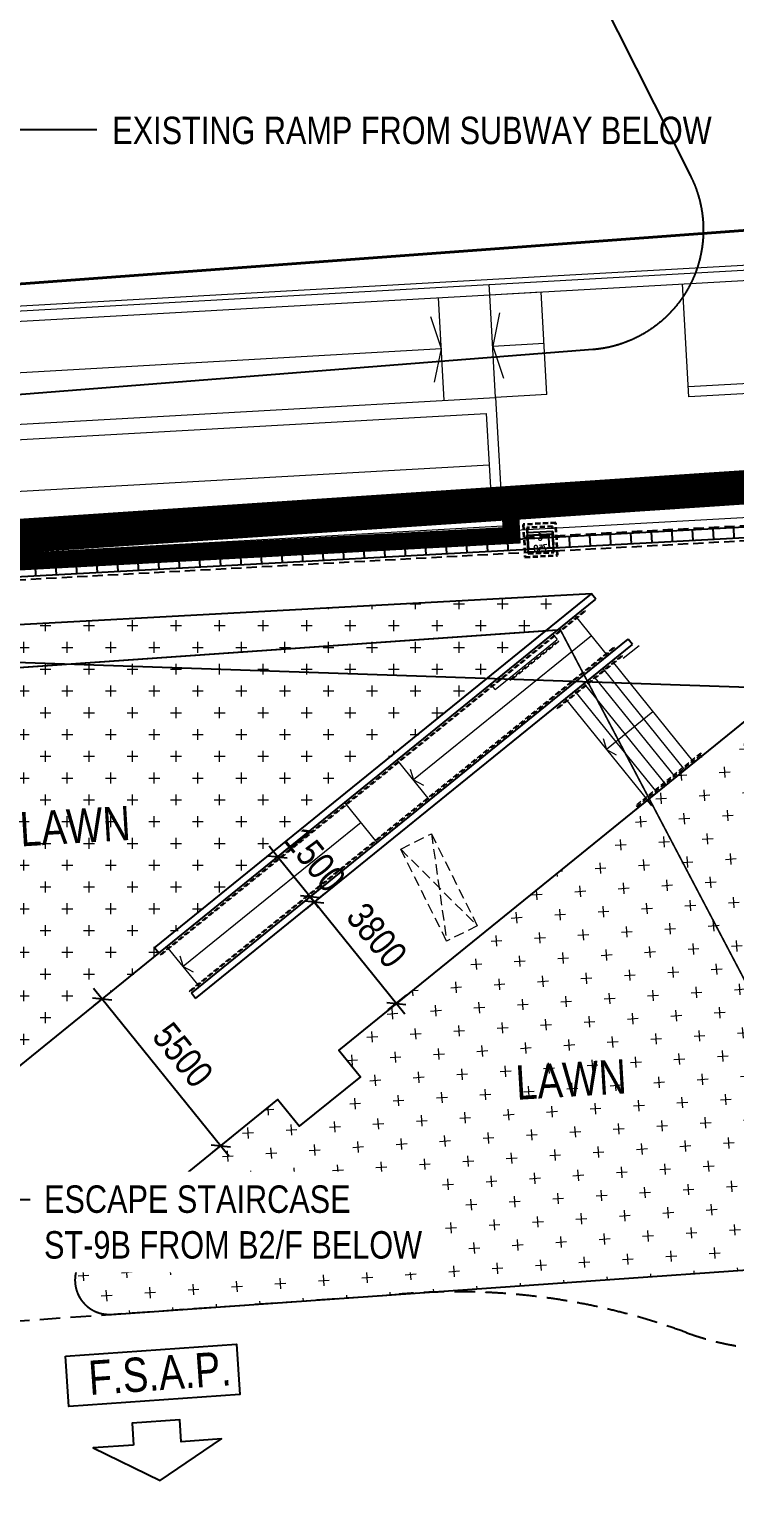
# Model space of a CAD drawing. Header units: millimetres. Extents: x 834681283 to 835686922, y 817551134 to 819407044.
# Drawn here: x 835295196 to 835315776, y 818174784 to 818217429 of the extents above; entities that cross this region are included whole.
import ezdxf
from ezdxf.enums import TextEntityAlignment as Align
from ezdxf.xclip import XClip

# ---------------------------------------------------------------- set-up
doc = ezdxf.new("R2010")
doc.units = ezdxf.units.MM
doc.header["$LTSCALE"] = 1200
doc.header["$MEASUREMENT"] = 0
doc.header["$XCLIPFRAME"] = 0
for name, pattern in [('12027_SITE$0$DASHED', [0.75, 0.5, -0.25]), ('12027_SITE$0$DGN Style 4', [76.56341402296752, 38.25779588905311, -19.12889794452655, 0.04782224486131638, -19.12889794452655]), ('12027_SITE$0$HIDDEN', [0.375, 0.25, -0.125]), ('P01-MAGP-EVA-GREENERY$0$HIDDEN', [0.375, 0.25, -0.125]), ('P01-MAGP-EVA-GREENERY$0$HIDDEN2', [0.1875, 0.125, -0.0625]), ('P01-MAGP-EVA-GREENERY$0$HIDDENX2', [0.75, 0.5, -0.25]), ('SITE BOUNDARY$0$CENTER', [2, 1.25, -0.25, 0.25, -0.25]), ('SITE BOUNDARY$0$DASHDOT', [1, 0.5, -0.25, 0, -0.25]), ('SITE BOUNDARY$0$PHANTOM', [2.5, 1.25, -0.25, 0.25, -0.25, 0.25, -0.25])]:
    doc.linetypes.add(name, pattern=pattern)
doc.layers.get('Defpoints').update_dxf_attribs({"color": 15})
for name, color, linetype, lineweight in [('12027_SITE$0$08_XRL_Lands_Deck', 7, 'Continuous', 25), ('12027_SITE$0$AR-PLANT_AR_BS_MI_', 9, 'Continuous', 25), ('12027_SITE$0$AR-SIMS_BL_', 1, '12027_SITE$0$DGN Style 4', 140), ('12027_SITE$0$AR-ST_AR_BS_MI_', 8, '12027_SITE$0$DASHED', 18), ('12027_SITE$0$AR-STAIR_AR_BS_MI_', 2, 'Continuous', 18), ('12027_SITE$0$MCA813__', 7, 'Continuous', 0), ('P01-MAAN-P-EVA$0$AR-DIM_AR_', 4, 'Continuous', 25), ('P01-MAAN-P-EVA$0$DW-TXT', 7, 'Continuous', 13), ('P01-MAGP-EVA-GREENERY$0$A-WALL', 7, 'Continuous', 5), ('P01-MAGP-EVA-GREENERY$0$AC-DUCT', 8, 'P01-MAGP-EVA-GREENERY$0$HIDDEN2', 13), ('P01-MAGP-EVA-GREENERY$0$AR-HATCH_AR_', 8, 'Continuous', 13), ('P01-MAGP-EVA-GREENERY$0$AR-PLANT_AR_BS_MI_', 7, 'Continuous', 25), ('P01-MAGP-EVA-GREENERY$0$AR-STAIR_AR_BS_MI_', 7, 'Continuous', 18), ('P01-MAGP-EVA-GREENERY$0$DR-FLD', 8, 'Continuous', 25), ('P01-MAGP-EVA-GREENERY$0$DR-PIT', 8, 'P01-MAGP-EVA-GREENERY$0$HIDDEN2', 35), ('P01-MAGP-EVA-GREENERY$0$RLP340', 8, 'P01-MAGP-EVA-GREENERY$0$HIDDEN2', 5), ('SITE BOUNDARY$0$AR-SIMS_BL_400', 1, 'SITE BOUNDARY$0$PHANTOM', 140)]:
    doc.layers.add(name, color=color, linetype=linetype, lineweight=lineweight)
for name, color, linetype in [('P01-MAAN-P-EVA$0$AW-TXT-FS', 4, 'Continuous'), ('P01-MAAN-P-EVA$0$RLP043_T50', 6, 'Continuous'), ('P01-MAGP-EVA-GREENERY$0$0L_WALL', 3, 'Continuous'), ('P01-MAGP-EVA-GREENERY$0$AR-FS-AR-EVA', 8, 'Continuous'), ('P01-MAGP-EVA-GREENERY$0$AR-LANDS_AR_MI_', 9, 'Continuous'), ('P01-MAGP-EVA-GREENERY$0$SURFACE CHANNEL', 8, 'Continuous'), ('SITE BOUNDARY$0$AR-SIMS_BL_SB_400', 4, 'SITE BOUNDARY$0$PHANTOM'), ('SITE BOUNDARY$0$XIQU-RLP0830A', 6, 'Continuous')]:
    doc.layers.add(name, color=color, linetype=linetype)
doc.layers.add('P01-MAGP-EVA-GREENERY$0$0L_UTIL_MANHOLE LID SIZE', color=8, linetype='Continuous', plot=False)
doc.styles.add('P01-MAAN-P-EVA$0$ARIAL', font='arial.ttf', dxfattribs={"width": 0.8})
doc.styles.add('P01-MAAN-P-EVA$0$STANDARD', font='arial.ttf', dxfattribs={"width": 0.8})
doc.styles.add('P01-MAGP-EVA-GREENERY$0$simplex', font='SIMPLEX.shx', dxfattribs={"width": 0.8})
doc.dimstyles.new('P01-MAAN-P-EVA$0$DIM-500', dxfattribs={"dimscale": 400, "dimtxt": 2, "dimasz": 1, "dimexe": 1, "dimexo": 1, "dimgap": 1, "dimtad": 1, "dimdec": 0, "dimrnd": 0.1, "dimdsep": 46, "dimtxsty": 'P01-MAAN-P-EVA$0$ARIAL', "dimblk1": 'P01-MAAN-P-EVA$0$_OBLIQUE', "dimblk2": 'P01-MAAN-P-EVA$0$_OBLIQUE', "dimsah": 1, "dimcen": 5, "dimdle": 1, "dimclrd": 8, "dimclre": 8, "dimclrt": 4, "dimadec": 3, "dimazin": 2, "dimtfac": 1, "dimtdec": 0, "dimtix": 1, "dimtmove": 2, "dimatfit": 0, "dimldrblk": 'P01-MAAN-P-EVA$0$_OBLIQUE', "dimfxl": 1, "dimtolj": 1, "dimarcsym": 0})

# ---------------------------------------------------------------- blocks, each defined once
blk = doc.blocks.new('SITE BOUNDARY$0$x-boundary')
at = {"layer": 'Defpoints', "color": 30, "linetype": 'SITE BOUNDARY$0$DASHDOT', "const_width": 1, "flags": 128}
blk.add_lwpolyline([(834949.3954564634, 818181.6126474156), (834966.1220000002, 818181.875), (835118.343, 818191.353), (835121.7105681469, 818191.5577918736, 0.3472249984914402), (835144.525800356, 818179.0100601336), (835205.8388638046, 818189.2638885644), (835226.760311512, 818192.7627352992, 0.04236734534605296), (835251.3438937684, 818199.0501133072), (835253.4962581748, 818199.8746463032), (835336.548, 818205.447), (835336.791, 818204.998), (835338.0059999999, 818193.445), (835338.387, 818177.043), (835337.676, 818162.317), (835336.3740000001, 818150.707), (835335.943, 818146.535), (835335.078, 818138.01), (835334.561, 818125.55), (835334.745, 818110.3709999999), (835335.806, 818094.515), (835339.776, 818071.453), (835344.225, 818019.2459999999), (835265.0079999999, 818008.1570059188), (835250.1450000006, 818006.082), (835219.5149999999, 818003.188), (835170.7829999999, 817998.958), (834937.715, 817969.156), (834936.337, 817964.5340000001), (834919.733, 817960.869036), (834910.448, 817961.875), (834892.2609999999, 817958.575), (834867.11, 817956.1579999999), (834854.7629999999, 817954.218), (834831.796, 817952.938), (834809.122, 817948.913), (834805.332, 817949.701), (834786.498, 817945.16), (834739.363, 817940.207), (834722.401, 817937.921), (834717.8940000001, 817936.6490000001), (834708.2590399999, 817935.0490000001), (834694.5809999999, 817933.5090000001), (834687.683, 817936.854), (834552.2509999999, 817919.4890000001), (834427.4809999999, 817871.8559976991), (834422.426, 817865.90602), (834398.36, 817846.373992), (834371.127, 817819.016), (834357.334, 817802.65), (834345.460018, 817778.03), (834335.418, 817757.9190000001, -0.3055422434766821), (834321.1309999999, 817746.233), (834302.565, 817746.0080385001), (834292.36, 817748.208), (834267.6009999999, 817746.622), (834095.099, 817746.458), (834084.478, 817748.7490000001), (834079.554, 817752.5240000001), (834078.066, 817752.6199630001), (834069.088, 817746.181), (834066.2109999999, 817746.056), (834061.445, 817746.7729999999), (834056.724, 817746.618), (834047.613, 817747.372), (834032.030983, 817756.594), (834014.286, 817769.672), (833995.2170000001, 817786.385), (833980.295, 817801.7629999999), (833962.533, 817823.975), (833953.531, 817838.011), (833947.358, 817854.992), (833946.924, 818070.715, -0.2154508515418256), (834003.5669999999, 818209.6619804449), (834003.5129999999, 818271.667), (834240.0059999999, 818271.9090000001), (834328.819, 818399.5030062578), (834368.25, 818372.187), (834334.0040000001, 818320.998), (834339.8389999826, 818317.115000011, -0.4149358039952789), (834340.6700001019, 818312.9480001539), (834325.1040000004, 818289.698, -0.3405885872195328), (834311.2229998113, 818285.0279999999, 0.3847237820261966), (834290.2579999996, 818276.0959999999, -0.0458058889657817), (834261.1319999867, 818214.4920000001), (834162.9800000002, 818056.875, 0.2356932062222075), (834159.885, 818024.2), (834158.3459999999, 818022.4049999999, 0.2102691850557803), (834181.316, 818000.738), (834182.8130000001, 818002.485, 0.2311735244485605), (834214.984000002, 818007.15), (834353.4700000021, 818101.5090000001, 0.02563671911603136), (834365.515999998, 818111.3049999982), (834369.3020000014, 818114.837), (834377.863, 818123.104, -0.4178936957615127), (834382.132, 818123.056), (834386.2199999987, 818118.822, 0.4262022271463924), (834389.1280000036, 818118.6900000033), (834428.7900000004, 818156.9890000001, -0.5375997577145221), (834433.6760000006, 818155.9040000001), (834433.728, 818152.4870000001), (834438.2799999999, 818169.875), (834460.8249999995, 818185.6390000001, -0.3901729404018224), (834489.6799999999, 818188.941), (834492.8119999999, 818186.375), (834497.7500000019, 818181.8120000004, 0.1251081027996165), (834546.3119999999, 818161.687), (834570.5620000005, 818158.5), (834615.0619999996, 818157.312), (834652.5619999999, 818159.937), (834669.6814234746, 818161.9059850451), (834700.2167568029, 818162.108325962), (834709.8281342128, 818162.6720262696), (834837.9847178684, 818163.5212497002, 0.02644429543037592), (834854.445244273, 818164.501851758, 0.001856966815730646), (834855.5961878177, 818164.6360715672, 0.05525627884412565), (834860.3160539342, 818165.7422156282, 0.2310861750518882), (834874.0166033007, 818180.130981288), (834880.6890000012, 818180.535), (834904.7433445249, 818180.9122877186, 0.07731153682373477), (834909.1861099771, 818172.2806775658, 0.2675364860743751), (834920.0296747052, 818167.4602500092, 0.03637713302788992), (834937.2444777816, 818170.5438335758, 0.2494171956158532)], format="xyb", close=True, dxfattribs=at)
blk = doc.blocks.new('SITE BOUNDARY')
at = {"layer": 'SITE BOUNDARY$0$AR-SIMS_BL_400', "ltscale": 3, "const_width": 0.2}
blk.add_lwpolyline([(835205.967713655, 818187.3215969054), (835227.4017731363, 818191.1423574201, 0.04919379695137301), (835256.6874020555, 818199.3961517689), (835258.8234410972, 818200.232073454), (835285.938085068, 818202.0513295376), (835285.9727178891, 818201.4156632093), (835309.2716431464, 818202.6718212748), (835309.2208451042, 818203.6140114499), (835336.548215934, 818205.4478256224), (835336.7910000669, 818204.998000004), (835338.0060000003, 818193.445), (835338.3870000002, 818177.043), (835337.6760000006, 818162.317), (835336.3740000002, 818150.7069999996), (835335.9430000004, 818146.5350000003), (835335.0780000007, 818138.0100000005), (835334.5610000003, 818125.5499999999), (835334.7450000006, 818110.3709999997), (835335.6156377018, 818097.3093875501), (835212.7614046936, 818088.7203368283)], format="xyb", close=True, dxfattribs=at)
at = {"layer": 'SITE BOUNDARY$0$AR-SIMS_BL_SB_400', "ltscale": 5, "const_width": 0.5}
blk.add_lwpolyline([(835057.2545908584, 818187.552443173), (835118.3382164289, 818191.3527021519), (835119.7278151001, 818191.4372147409, 0.3759908120747065), (835144.6618437314, 818176.3934268437), (835227.4017731363, 818191.1423574201, 0.0491937969499723), (835256.6874020555, 818199.3961517689), (835258.8234410972, 818200.232073454), (835285.938085068, 818202.0513295376), (835285.9727178891, 818201.4156632093), (835309.2716431464, 818202.6718212748), (835309.2208451042, 818203.6140114499), (835336.548215934, 818205.4478256224), (835336.7910000669, 818204.998000004), (835338.0060000003, 818193.445), (835338.3870000002, 818177.043), (835337.6760000006, 818162.317), (835336.3740000002, 818150.7069999996), (835335.9430000004, 818146.5350000003), (835335.0780000007, 818138.0100000005), (835334.5610000003, 818125.5499999999), (835334.7450000006, 818110.3709999997), (835335.6156373599, 818097.309387531), (835335.806, 818094.515), (835339.776, 818071.453)], format="xyb", dxfattribs=at)
at = {"layer": 'SITE BOUNDARY$0$XIQU-RLP0830A', "color": 212, "linetype": 'SITE BOUNDARY$0$CENTER', "ltscale": 0.8, "true_color": 0xb300b3, "const_width": 0.2}
blk.add_lwpolyline([(835330.4255170673, 818151.4921325732, 0.06463781945915717), (835330.9138293717, 818205.0722543845), (835330.9138114426, 818205.0724030975), (835330.9140182555, 818205.0706876367), (835309.220507328, 818203.6202764428), (835309.2716431464, 818202.6718212748), (835285.9727178891, 818201.4156632093), (835285.9374162963, 818202.063604473), (835270.8364901636, 818201.0541520767), (835270.8374544507, 818201.037197533), (835258.8234951803, 818200.2311213583), (835256.6874561786, 818199.3951996891, -0.005306911687325899), (835253.6109736832, 818198.228742364, -0.04387543080736521), (835227.4018272824, 818191.1414053492), (835224.898092029, 818190.6950982555), (835205.82206376, 818183.7430895267), (835192.7539657669, 818181.4129546364), (835202.7385886739, 818150.9399030487)], format="xyb", dxfattribs=at)
at = {"layer": 'Defpoints'}
blk.add_blockref('SITE BOUNDARY$0$x-boundary', (-7.830330895686188e-06, 7.990685761072314e-06), dxfattribs=at)
blk = doc.blocks.new('P01-MAAN-P-EVA$0$_OBLIQUE')
at = {"color": 0, "linetype": 'ByBlock'}
blk.add_line((-0.5, -0.5), (0.5, 0.5), dxfattribs=at)
blk = doc.blocks.new('*D1557')
at = {"layer": 'Defpoints', "color": 0, "transparency": 16777216}
for p in [(835303512.0438485, 818191974.1040989), (835302968.0226735, 818191533.6031421), (835305359.3138282, 818188580.3466346)]:
    blk.add_point(p, dxfattribs=at)
at = {"layer": 'P01-MAAN-P-EVA$0$AR-DIM_AR_', "color": 8, "lineweight": -2, "transparency": 16777216}
for p, q in [((835306155.0490174, 818188709.9777552), (835303260.32905, 818192284.9733)), ((835303278.8918746, 818191785.3179407), (835303822.9130496, 818192225.8188976)), ((835305670.1830294, 818188832.0614333), (835306214.2034199, 818189272.561755))]:
    blk.add_line(p, q, dxfattribs=at)
at = {"layer": 'P01-MAAN-P-EVA$0$AR-DIM_AR_', "color": 8, "lineweight": -2, "transparency": 16777216, "xscale": 400, "yscale": 400, "zscale": 400}
for p, rotation in [((835303512.0438485, 818191974.1040989), 128.9975379995282), ((835305903.3342187, 818189020.8469563), 308.9975379995283)]:
    blk.add_blockref('P01-MAAN-P-EVA$0$_OBLIQUE', p, dxfattribs=dict(at, rotation=rotation))
at = {"layer": 'P01-MAAN-P-EVA$0$AR-DIM_AR_', "color": 4, "transparency": 16777216, "insert": (835305336.2131208, 818191006.3995817), "char_height": 800, "attachment_point": 5, "rotation": 308.9975379995282, "style": 'P01-MAAN-P-EVA$0$ARIAL'}
blk.add_mtext('\\A1;3800', dxfattribs=at)
blk = doc.blocks.new('P01-MAAN-P-EVA$0$F.S.A.P.')
at = {"layer": 'P01-MAAN-P-EVA$0$AW-TXT-FS'}
blk.add_lwpolyline([(2499.971830129623, 69.3488069149314), (-2499.971855282784, 69.34883314097556), (-2499.971842885017, 1536.04409795726), (2499.971842885017, 1536.044071850425)], close=True, dxfattribs=at)
at = {"layer": 'P01-MAAN-P-EVA$0$RLP043_T50', "color": 4}
blk.add_lwpolyline([(698.1274396181107, 2792.854539036751), (1875.00001168251, 2792.854537606239), (1.263618469238281e-05, 3875.38629257679), (-1874.999988794327, 2792.854537367821), (-698.1274164915085, 2792.854538083076), (-698.1274168491364, 2149.125524282455), (698.1274393796921, 2149.125524044037), (698.1274396181107, 2792.854539036751)], dxfattribs=at)
at = {"layer": 'P01-MAAN-P-EVA$0$AW-TXT-FS', "style": 'P01-MAAN-P-EVA$0$STANDARD', "width": 0.8}
blk.add_text('F.S.A.P.', height=1000, rotation=180, dxfattribs=at).set_placement((-210.7384986877442, 751.3484378429712), align=Align.MIDDLE)
blk = doc.blocks.new('*D1580')
at = {"layer": 'Defpoints', "color": 0, "transparency": 16777216}
for p in [(835302442.2549669, 818193295.2974087), (835301898.2342665, 818192854.7968363), (835302842.164854, 818191689.0378509)]:
    blk.add_point(p, dxfattribs=at)
at = {"layer": 'P01-MAAN-P-EVA$0$AR-DIM_AR_', "color": 8, "lineweight": -2, "transparency": 16777216}
for p, q in [((835302442.2549669, 818193295.2974087), (835302190.5401683, 818193606.1666098)), ((835302209.1034676, 818193106.5116348), (835302753.1241679, 818193547.0122073)), ((835303386.1852447, 818192129.5381726), (835302442.2549669, 818193295.2974087)), ((835303153.0340551, 818191940.7526494), (835303697.0544457, 818192381.2529712)), ((835303386.1852447, 818192129.5381726), (835303637.9000432, 818191818.6689715))]:
    blk.add_line(p, q, dxfattribs=at)
at = {"layer": 'P01-MAAN-P-EVA$0$AR-DIM_AR_', "color": 8, "lineweight": -2, "transparency": 16777216, "xscale": 400, "yscale": 400, "zscale": 400}
for p, rotation in [((835302442.2549669, 818193295.2974087), 308.9975379995222), ((835303386.1852447, 818192129.5381726), 128.9975379995222)]:
    blk.add_blockref('P01-MAAN-P-EVA$0$_OBLIQUE', p, dxfattribs=dict(at, rotation=rotation))
at = {"layer": 'P01-MAAN-P-EVA$0$AR-DIM_AR_', "color": 4, "transparency": 16777216, "insert": (835303542.5321404, 818193221.170143), "char_height": 800, "attachment_point": 5, "rotation": 308.9975379995222, "style": 'P01-MAAN-P-EVA$0$ARIAL'}
blk.add_mtext('\\A1;1500', dxfattribs=at)
blk = doc.blocks.new('*D1581')
at = {"layer": 'Defpoints', "color": 0, "transparency": 16777216}
for p in [(835297319.4481767, 818189147.2920337), (835296775.4267657, 818188706.7908857), (835300236.506382, 818184432.3402901)]:
    blk.add_point(p, dxfattribs=at)
at = {"layer": 'P01-MAAN-P-EVA$0$AR-DIM_AR_', "color": 8, "lineweight": -2, "transparency": 16777216}
for p, q in [((835301032.2414564, 818184561.9713178), (835297067.7333782, 818189458.1612347)), ((835297086.2959666, 818188958.5056843), (835297630.3173778, 818189399.0068322)), ((835300547.3755829, 818184684.0550888), (835301091.3958588, 818185124.5553174))]:
    blk.add_line(p, q, dxfattribs=at)
at = {"layer": 'P01-MAAN-P-EVA$0$AR-DIM_AR_', "color": 8, "lineweight": -2, "transparency": 16777216, "xscale": 400, "yscale": 400, "zscale": 400}
for p, rotation in [((835297319.4481767, 818189147.2920337), 128.9975379995222), ((835300780.5266578, 818184872.8405187), 308.9975379995222)]:
    blk.add_blockref('P01-MAAN-P-EVA$0$_OBLIQUE', p, dxfattribs=dict(at, rotation=rotation))
at = {"layer": 'P01-MAAN-P-EVA$0$AR-DIM_AR_', "color": 4, "transparency": 16777216, "insert": (835299678.2994517, 818187518.8186284), "char_height": 800, "attachment_point": 5, "rotation": 308.9975379995222, "style": 'P01-MAAN-P-EVA$0$ARIAL'}
blk.add_mtext('\\A1;5500', dxfattribs=at)
blk = doc.blocks.new('P01-MAGP-EVA-GREENERY$0$ST-ARR')
at = {"color": 4}
blk.add_lwpolyline([(-305.5555555554456, -124.9999999999854), (5.820766091346741e-11, 1.455191522836685e-11), (305.5555555556202, -124.9999999999854)], dxfattribs=at)
blk = doc.blocks.new('P01-MAGP-EVA-GREENERY$0$CATCHPIT COVER')
at = {"layer": 'Defpoints', "ltscale": 25.4}
for points in [[(-0.5826596021652222, 1.311302185058594e-06), (749.4173398017883, 9.5367431640625e-07), (749.417339682579, -74.99999916553497), (-0.5826596021652222, -74.99999916553497)], [(-0.5826598405838013, -74.99999976158142), (749.4173398017883, -74.99999940395355), (749.4173395633698, -474.9999996423721), (-0.5826600790023804, -474.9999997615814)], [(7.417340040206909, -82.99999976158142), (741.4173400402069, -82.99999940395355), (741.4173398017883, -466.9999997615814), (7.41733980178833, -466.9999998807907)], [(-0.5826601982116699, -475.0000001192093), (749.417339682579, -475.0000002384186), (749.4173398017883, -550.0000002384186), (-0.5826601982116699, -550.0000004768372)]]:
    blk.add_lwpolyline(points, close=True, dxfattribs=at)
for points in [[(599.4173409938812, -75.00000071525574), (674.4173412322998, -75.00000071525574)], [(599.4173407554626, -475.0000003576279), (674.4173412322998, -475.0000001192093)]]:
    blk.add_lwpolyline(points, dxfattribs=at)
at = {"layer": 'P01-MAGP-EVA-GREENERY$0$0L_UTIL_MANHOLE LID SIZE', "ltscale": 25.4}
for points in [[(149.4173415899277, -75), (74.4173412322998, -75.00000071525574)], [(149.4173413515091, -475.0000005960464), (74.4173413515091, -475.0000002384186)]]:
    blk.add_lwpolyline(points, dxfattribs=at)
at = {"layer": 'P01-MAGP-EVA-GREENERY$0$DR-PIT', "linetype": 'P01-MAGP-EVA-GREENERY$0$HIDDEN2'}
for points in [[(849.4322682970418, -699.9894439444189), (-100.5826595862707, -700.0897376228927), (-100.5826597373114, 250.2770612496669), (849.2907991570135, 247.6489475879261)], [(749.4173401594162, -600.0000020265579), (-0.5826596021652222, -600.0791800022125), (-0.5826597213745117, 149.9999980926514), (749.3056854009628, 147.92520403862)]]:
    blk.add_lwpolyline(points, close=True, dxfattribs=at)
at = {"layer": 'Defpoints', "ltscale": 25.4, "insert": (376.9602319002151, -305.1744832992554), "char_height": 199.9999999999999, "attachment_point": 5, "style": 'P01-MAGP-EVA-GREENERY$0$simplex'}
blk.add_mtext_dynamic_manual_height_columns('C\\P750', width=936.644001029827, gutter_width=2.5, heights=[0], dxfattribs=at)
blk = doc.blocks.new('P01-MAGP-EVA-GREENERY')
at = {"layer": 'P01-MAGP-EVA-GREENERY$0$AR-HATCH_AR_'}
h = blk.add_hatch(dxfattribs=at)
h.set_pattern_fill('CROSS', color=256, scale=100.0000000000001, style=0)
h.set_pattern_definition([(3.998948738173892, (835214888.6500797, 818166455.2138543), (589.170246304936, 677.7377227725948), [317.5000000000002, -952.5000000000014]), (93.99894873817387, (835215058.0845106, 818166307.9212928), (-677.7377227725948, 589.170246304936), [317.5, -952.5000000000006])])
h.paths.add_polyline_path([(835318469.3571146, 818185204.4968989), (835318356.3807575, 818186820.5526965), (835320311.6087604, 818186957.2401409), (835320424.585117, 818185341.1843429)], flags=16)
h.paths.add_polyline_path([(835319126.5414735, 818198190.2304884), (835318937.7553008, 818198423.3823293), (835319784.873656, 818199109.3054241), (835319973.6598291, 818198876.1535829)], flags=16)
edge = h.paths.add_edge_path()
edge.add_arc((835330533.4482261, 818199183.163452), 4000.000000506902, 5.270403674871548, 93.08610544305019)
edge.add_line((835330318.1015841, 818203177.3624742), (835322892.2487245, 818202776.9987293))
edge.add_line((835322892.2487245, 818202776.9987293), (835322146.1835659, 818202172.8997632))
edge.add_arc((835322074.8755126, 818201678.0107236), 500.0000000105337, -91.35961832650082, 81.80074253515028, ccw=False)
edge.add_line((835322063.0117179, 818201178.1514931), (835320950.2800695, 818201204.5613663))
edge.add_line((835320950.2800695, 818201204.5613663), (835304227.9388404, 818187664.2573897))
edge.add_line((835304227.9388404, 818187664.2573897), (835304857.1842101, 818186887.0506823))
edge.add_line((835304857.1842101, 818186887.0506823), (835303069.6871082, 818185439.6895899))
edge.add_line((835303069.6871082, 818185439.6895899), (835302440.4417343, 818186216.8963041))
edge.add_line((835302440.4417343, 818186216.8963041), (835296900.750124, 818181731.3337083))
edge.add_arc((835297530.0373662, 818180954.1609044), 1000.000000125978, 128.9975561059199, 273.9989473028123)
edge.add_line((835297599.7755116, 818179956.5955725), (835319746.052492, 818181504.8052404))
edge.add_line((835319746.052492, 818181504.8052404), (835319484.49189, 818185246.2826362))
edge.add_line((835319484.49189, 818185246.2826362), (835322676.700945, 818185469.4447815))
edge.add_line((835322676.700945, 818185469.4447815), (835322918.5165691, 818182010.4081992))
edge.add_arc((835320076.3878237, 818190549.8639326), 9000.000001591716, 288.408637722319, 308.997558486337)
edge.add_line((835325739.9732941, 818183555.3089327), (835335124.8120698, 818191141.061415))
edge.add_arc((835122272.1371683, 818179971.8444364), 213145.519823034, 3.003779927596151, 5.270403672607287)
h.paths.add_polyline_path([(835329753.1853336, 818201626.5244974), (835330840.5315187, 818201702.5394545)], flags=16)
h = blk.add_hatch(dxfattribs=at)
h.set_pattern_fill('CROSS', color=256, scale=100.0000000000001, style=0)
h.set_pattern_definition([(359.9999999999999, (0, 1.588186776101813e-22), (635.0000000000008, 635.0000000000005), [317.5000000000001, -952.500000000001]), (90, (158.7499996423721, -158.75), (-635.0000000000005, 635.0000000000008), [317.5000000000001, -952.500000000001])])
h.paths.add_polyline_path([(835284252.5271449, 818199492.0011067), (835293653.7575969, 818189983.4925627), (835291521.2696978, 818188417.9048401), (835293356.1290207, 818185938.1396413), (835298980.1396672, 818190491.9764922), (835298854.2822154, 818190647.4110569), (835311598.2089204, 818200966.3394439)])
at = {"layer": 'P01-MAGP-EVA-GREENERY$0$DR-FLD'}
h = blk.add_hatch(dxfattribs=at)
h.set_pattern_fill('_USER', color=256, scale=600, angle=90, style=0, pattern_type=0)
h.set_pattern_definition([(93.08610564246219, (835330138.7692769, 818203367.9842625), (-599.1298531207385, -32.30199838280705), [])])
h.paths.add_polyline_path([(835276431.0500726, 818200772.7763604), (835276746.7659726, 818200489.3628888), (835330138.7692769, 818203367.9842626), (835330122.6182771, 818203667.5491887)])
at = {"layer": 'P01-MAGP-EVA-GREENERY$0$0L_WALL', "ltscale": 25.4}
blk.add_lwpolyline([(835313226.2875757, 818194950.3403455), (835313352.1450248, 818194794.9057839)], dxfattribs=at)
at = {"layer": 'P01-MAGP-EVA-GREENERY$0$A-WALL', "linetype": 'P01-MAGP-EVA-GREENERY$0$HIDDEN', "const_width": 50.00000000000006}
blk.add_lwpolyline([(835274088.9610943, 818171947.1061788), (835273240.7732723, 818184079.9562244), (835288739.3552431, 818185815.7830609), (835283325.3747799, 818196482.6521236), (835284864.6730961, 818198112.2882051), (835310687.5471095, 818199917.5233462), (835323478.3522729, 818175609.8955871), (835328743.4670234, 818162996.7864552), (835327742.3246652, 818154343.0262414), (835316534.7638806, 818149596.72662), (835319855.7407883, 818141557.6319972), (835318710.4108881, 818137563.7633592), (835313438.4613312, 818134959.6445372)], dxfattribs=at)
at = {"layer": 'P01-MAGP-EVA-GREENERY$0$AC-DUCT', "ltscale": 2}
for p, q in [((835306926.8925922, 818193969.9520928), (835307370.4942222, 818190838.9430547)), ((835306031.950044, 818193523.7706996), (835308265.4367707, 818191285.1244483))]:
    blk.add_line(p, q, dxfattribs=at)
blk.add_lwpolyline([(835306031.950044, 818193523.7706996), (835306926.8925922, 818193969.9520928), (835308265.4367708, 818191285.1244485), (835307370.4942222, 818190838.9430547)], close=True, dxfattribs=at)
at = {"layer": 'P01-MAGP-EVA-GREENERY$0$AR-FS-AR-EVA', "linetype": 'P01-MAGP-EVA-GREENERY$0$HIDDENX2'}
blk.add_line((835289218.8710473, 818179370.7002622), (835306070.108197, 818180548.7428561), dxfattribs=at)
for centre, radius, start, end in [((835307676.6284277, 818161253.5572467), 19362.66694202627, 69.80537345905978, 95.01491707019458), ((835317157.0190709, 818187027.9672155), 8100.000000000007, 249.8053734590598, 308.9975561377693), ((835317185.6660734, 818187051.1630803), 14100.00000000001, 250.1968909358194, 308.9975561377693)]:
    blk.add_arc(centre, radius, start, end, dxfattribs=at)
at = {"layer": 'P01-MAGP-EVA-GREENERY$0$AR-HATCH_AR_'}
blk.add_line((835312988.8970662, 818199454.6322767), (835312522.5933846, 818199077.0599331), dxfattribs=at)
at = {"layer": 'P01-MAGP-EVA-GREENERY$0$AR-LANDS_AR_MI_'}
blk.add_lwpolyline([(835334516.5373454, 818199550.5883727, 0.4030911091048036), (835330318.1015841, 818203177.3624742), (835322892.2487247, 818202776.9987296), (835322146.1835657, 818202172.8997633, -0.9420258311389677), (835322063.0117183, 818201178.1514928), (835320950.2800691, 818201204.5613663), (835304227.9388404, 818187664.25739), (835304857.1842101, 818186887.0506823), (835303069.6871082, 818185439.6895899), (835302440.441734, 818186216.8963039), (835296900.7501234, 818181731.333708, 0.733239669976735), (835297599.7755116, 818179956.5955728), (835319746.052492, 818181504.8052404), (835319484.49189, 818185246.2826358), (835322676.700945, 818185469.4447815), (835322918.5165695, 818182010.4081995, 0.09007857187209276), (835325739.9732941, 818183555.308933), (835335124.8120693, 818191141.0614153, 0.009890334280886643)], format="xyb", close=True, dxfattribs=at)
blk.add_lwpolyline([(835284252.5271449, 818199492.0011067), (835293653.7575969, 818189983.4925627), (835291521.2696978, 818188417.9048401), (835293356.1290207, 818185938.1396413), (835298980.1396672, 818190491.9764922), (835298854.2822154, 818190647.4110569), (835311598.2089204, 818200966.3394439), (835284252.5271447, 818199492.0011065)], dxfattribs=at)
at = {"layer": 'P01-MAGP-EVA-GREENERY$0$AR-PLANT_AR_BS_MI_'}
for p, q in [((835311724.0663686, 818200810.9048828), (835311598.2089205, 818200966.3394439)), ((835312793.8546879, 818199489.7111176), (835312667.9972396, 818199645.145678))]:
    blk.add_line(p, q, dxfattribs=at)
for points in [[(835298854.2822154, 818190647.4110569), (835311598.2089204, 818200966.3394439)], [(835298980.1396639, 818190491.9764962), (835311724.0663697, 818200810.9048836)], [(835299924.070529, 818189326.2172867), (835312667.9972396, 818199645.1456779)], [(835300049.9279765, 818189170.7827258), (835312793.8546888, 818199489.7111181)], [(835298980.1396639, 818190491.9764962), (835298854.2822154, 818190647.411057)], [(835300049.927977, 818189170.7827258), (835299924.070529, 818189326.2172867)]]:
    blk.add_lwpolyline(points, dxfattribs=at)
at = {"layer": 'P01-MAGP-EVA-GREENERY$0$AR-STAIR_AR_BS_MI_'}
for p, q in [((835311595.3516349, 818199745.4781656), (835306403.8373102, 818195541.8393832)), ((835313390.6942188, 818197528.2213489), (835312030.6418133, 818196426.9686732)), ((835304877.2331299, 818194301.8958412), (835299685.7188052, 818190098.2570589))]:
    blk.add_line(p, q, dxfattribs=at)
at = {"layer": 'P01-MAGP-EVA-GREENERY$0$AR-STAIR_AR_BS_MI_', "ltscale": 25.4}
blk.add_line((835308788.4898013, 818198176.5861232), (835310591.1032901, 818199636.1864421), dxfattribs=at)
for points in [[(835312069.3536502, 818199160.0833726), (835311125.422786, 818200325.8425776)], [(835310465.245842, 818199791.6210021), (835310591.1032901, 818199636.1864421)], [(835312195.048455, 818199004.8496789), (835314586.3399822, 818196051.5930188)], [(835311651.0274922, 818198564.3486091), (835314042.3190197, 818195611.0919493)], [(835311923.0379734, 818198784.599144), (835314314.3295009, 818195831.3424835)], [(835308788.4898014, 818198176.5861233), (835308662.6323528, 818198332.020684)], [(835311107.0065297, 818198123.8475393), (835313498.2980572, 818195170.5908788)], [(835311379.0170109, 818198344.0980738), (835313770.3085388, 818195390.8414141)], [(835310834.9960492, 818197903.5970036), (835313226.2875767, 818194950.3403435)], [(835306875.802742, 818194958.9597806), (835305931.8718778, 818196124.7189859)], [(835305349.1985718, 818193719.0162268), (835304405.2677076, 818194884.7754321)], [(835300157.6842372, 818189515.3774562), (835299213.7533727, 818190681.1366615)]]:
    blk.add_lwpolyline(points, dxfattribs=at)
at = {"layer": 'P01-MAGP-EVA-GREENERY$0$DR-FLD'}
blk.add_lwpolyline([(835330138.7692767, 818203367.984263), (835330122.618277, 818203667.5491885), (835276431.0500733, 818200772.7763597), (835276746.7659731, 818200489.3628883)], close=True, dxfattribs=at)
at = {"layer": 'P01-MAGP-EVA-GREENERY$0$RLP340'}
for p, q in [((835309222.3009529, 818198466.2547473), (835310621.2267963, 818199598.9837652)), ((835310643.251849, 818199571.7827181), (835309244.326007, 818198439.0536996)), ((835310388.0749551, 818199410.197593), (835310410.1000081, 818199382.9965452)), ((835309244.3260065, 818198439.0537004), (835309222.3009529, 818198466.2547473))]:
    blk.add_line(p, q, dxfattribs=at)
for points in [[(835299011.604026, 818190453.117856), (835311389.8763436, 818200475.9709799), (835311411.9013969, 818200448.7699317), (835299033.6290799, 818190425.9168081)], [(835299870.5811127, 818189392.2769752), (835312248.8534317, 818199415.1301008), (835312270.8784857, 818199387.9290526), (835299892.6061667, 818189365.0759273)]]:
    blk.add_lwpolyline(points, close=True, dxfattribs=at)
for points in [[(835310621.2267963, 818199598.9837652), (835310643.251849, 818199571.7827181)], [(835312479.8515669, 818199171.1228197), (835312501.8766202, 818199143.9217724), (835310616.4749881, 818197617.2867757), (835310594.44993, 818197644.487828), (835312479.851567, 818199171.1228198)], [(835314808.2143676, 818196295.5834432), (835314786.1893146, 818196322.7844911), (835312900.7876749, 818194796.1495038), (835312922.8127316, 818194768.9484506), (835314808.2143677, 818196295.5834432)]]:
    blk.add_lwpolyline(points, dxfattribs=at)
at = {"layer": 'P01-MAGP-EVA-GREENERY$0$SURFACE CHANNEL', "linetype": 'P01-MAGP-EVA-GREENERY$0$HIDDEN'}
for points in [[(835276504.9332781, 818198473.6728042), (835276378.4307525, 818200820.0120142), (835330119.9264444, 818203717.4766757, -0.3993769824204644), (835334889.9281092, 818199649.9628952)], [(835334442.3962007, 818199602.8970875, 0.3993769824718053), (835330144.1529409, 818203268.1292869), (835276852.0046394, 818200394.8911213), (835276954.280668, 818198497.8993013)]]:
    blk.add_lwpolyline(points, format="xyb", dxfattribs=at)
at = {"layer": 'P01-MAGP-EVA-GREENERY$0$AR-STAIR_AR_BS_MI_', "xscale": -0.9999999999999994, "rotation": 128.9975635516096}
for p in [(835312030.6418133, 818196426.9686732), (835306403.8373107, 818195541.8393835), (835299685.7188057, 818190098.2570591)]:
    blk.add_blockref('P01-MAGP-EVA-GREENERY$0$ST-ARR', p, dxfattribs=at)
at = {"layer": 'P01-MAGP-EVA-GREENERY$0$DR-PIT', "xscale": -1, "rotation": 3.08610545228217}
blk.add_blockref('P01-MAGP-EVA-GREENERY$0$CATCHPIT COVER', (835310466.9493015, 818202783.073996), dxfattribs=at)
blk = doc.blocks.new('12027_SITE$0$A$C313F75FB')
at = {"layer": '12027_SITE$0$MCA813__', "linetype": 'Continuous', "lineweight": 40}
blk.add_line((835285.7265869931, 818209.3271122773), (835321.5573742395, 818211.9692191359), dxfattribs=at)
blk = doc.blocks.new('12027_SITE$0$A$C2AC65D9F')
at = {"layer": '12027_SITE$0$08_XRL_Lands_Deck', "linetype": '12027_SITE$0$HIDDEN', "ltscale": 10, "flags": 128}
for points in [[(836246.3429500222, 818231.5495326482), (836230.1687539585, 818230.4993593525), (836230.1687539589, 818230.4993593529, -0.4142135624921505), (836222.1985695071, 818237.4976562778), (836222.1985695072, 818237.4976562775), (836221.9581893261, 818241.1998606686), (836224.951885601, 818241.3942381741), (836224.9603086266, 818241.2645113354), (836258.1646847519, 818243.4204360557), (836259.6701659331, 818240.3726211691), (836289.9923639446, 818243.2387680764), (836289.9839103036, 818243.36854847), (836303.9892675377, 818244.6923776765), (836304.2305289643, 818240.976600805), (836313.3691322408, 818241.5699605625), (836312.9220818867, 818248.4551862209), (836312.6448195835, 818248.437183876), (836312.4970747749, 818250.7126688183), (836329.8255867127, 818251.8377906051), (836332.8076076839, 818205.9103304787), (836332.8076076839, 818205.9103304787), (836332.8076076838, 818205.9103304787, -0.4435325882100424), (836325.0667951773, 818197.9287766092), (836325.0667951772, 818197.9287766095), (836271.7272713722, 818199.7545677712), (836271.7272713725, 818199.7545677706, -0.2750683854340807), (836265.2730027209, 818203.9013541804), (836265.2730027207, 818203.9013541805), (836253.539734256, 818227.4141156601), (836253.5397342539, 818227.4141156601, 0.3018938128306856)], [(836299.6812207676, 818231.7385425043, -0.5357600057074685), (836305.4670064469, 818231.0397878891), (836314.4839524938, 818213.1523873749, -0.533238955109312), (836311.6319411965, 818208.0876004089), (836285.5789605, 818206.0459246014, -0.6682096020095292), (836282.6450589383, 818211.8094149582)]]:
    blk.add_lwpolyline(points, format="xyb", close=True, dxfattribs=at)
blk = doc.blocks.new('12027_SITE')
at = {"layer": '12027_SITE$0$AR-PLANT_AR_BS_MI_', "color": 8, "linetype": 'Continuous', "lineweight": 0, "ltscale": 0.5}
for p, q in [((835308.615065404, 818209.9871809217), (835326.0124706379, 818210.9674442139)), ((835308.6319422212, 818209.6876564623), (835325.7298225702, 818210.6510424601)), ((835314.4217948422, 818207.0091289886), (835325.9235514083, 818207.6571997561)), ((835317.4339207847, 818206.8783725067), (835314.4386716771, 818206.7096040779))]:
    blk.add_line(p, q, dxfattribs=at)
at = {"layer": '12027_SITE$0$AR-PLANT_AR_BS_MI_', "color": 8, "lineweight": 0, "ltscale": 2}
for p, q in [((835285.8511721849, 818208.7045408583), (835308.6150654041, 818209.9871809194)), ((835286.1675739386, 818208.4218927908), (835308.6319422469, 818209.6876560084)), ((835289.3315914727, 818205.5954121117), (835308.800710676, 818206.6924069008)), ((835308.8007106757, 818206.6924069008), (835309.0201096337, 818202.798583061)), ((835289.3569067367, 818205.146124746), (835308.526501029, 818206.2262426917)), ((835308.5265010295, 818206.2262426922), (835308.6952694582, 818203.2309935857)), ((835286.5304260615, 818201.9821072094), (835308.6952694582, 818203.2309935857))]:
    blk.add_line(p, q, dxfattribs=at)
at = {"layer": '12027_SITE$0$AR-PLANT_AR_BS_MI_', "color": 8, "linetype": '12027_SITE$0$HIDDEN', "lineweight": 0, "ltscale": 2}
for p, q in [((835308.6319422469, 818209.6876560084), (835308.6150654041, 818209.9871809194)), ((835286.2477779937, 818201.6657054557), (835309.0116712123, 818202.9483455177))]:
    blk.add_line(p, q, dxfattribs=at)
at = {"layer": '12027_SITE$0$AR-ST_AR_BS_MI_', "color": 8, "linetype": 'ByBlock', "ltscale": 0.5}
blk.add_line((835310.1042515548, 818210.221327258), (835325.9291509889, 818211.1129874563), dxfattribs=at)
at = {"layer": '12027_SITE$0$AR-ST_AR_BS_MI_', "color": 8, "linetype": 'ByBlock', "ltscale": 2}
blk.add_line((835285.692971308, 818208.8458648921), (835310.1042515361, 818210.221327589), dxfattribs=at)
at = {"layer": '12027_SITE$0$AR-ST_AR_BS_MI_', "color": 8, "ltscale": 0.5}
for p, q in [((835308.9947943692, 818203.2478704287), (835329.4215596024, 818204.3988241418)), ((835309.0201096336, 818202.7985830632), (835327.2412083724, 818203.8252576735))]:
    blk.add_line(p, q, dxfattribs=at)
at = {"layer": '12027_SITE$0$AR-ST_AR_BS_MI_', "color": 8, "linetype": '12027_SITE$0$HIDDEN', "ltscale": 2}
blk.add_line((835286.1064539595, 818201.507504579), (835309.0201096337, 818202.798583061), dxfattribs=at)
at = {"layer": '12027_SITE$0$AR-STAIR_AR_BS_MI_', "color": 8, "ltscale": 0.5}
blk.add_line((835314.4386716771, 818206.7096040779), (835314.2530264751, 818210.004378404), dxfattribs=at)
at = {"layer": '12027_SITE$0$AR-STAIR_AR_BS_MI_', "color": 8, "ltscale": 2}
for p, q in [((835307.303086122, 818206.6080226862), (835307.1343176931, 818209.603271794)), ((835308.800710676, 818206.6924069008), (835308.6319422469, 818209.6876560088)), ((835310.29833523, 818206.7767911158), (835310.1295667788, 818209.7720406107)), ((835308.7163264614, 818208.1900314549), (835310.2139510154, 818208.2744156695)), ((835307.2187019075, 818208.105647238), (835289.2472072584, 818207.0930366636)), ((835310.29833523, 818206.7767911158), (835308.8007106757, 818206.6924069012)), ((835289.4412909515, 818203.6485001917), (835308.6108852439, 818204.7286181377))]:
    blk.add_line(p, q, dxfattribs=at)
at = {"layer": '12027_SITE$0$AR-STAIR_AR_BS_MI_', "color": 8, "linetype": '12027_SITE$0$HIDDEN', "ltscale": 2}
blk.add_line((835308.631942223, 818209.6876564336), (835310.1295667788, 818209.7720406107), dxfattribs=at)
at = {"layer": '12027_SITE$0$AR-STAIR_AR_BS_MI_', "color": 8, "ltscale": 2, "flags": 128}
for points in [[(835308.917710411, 818209.1553223898), (835308.7163264614, 818208.1900314549), (835309.0277524184, 818207.2545694544)], [(835307.0173179581, 818207.1403563031), (835307.2187019075, 818208.105647238), (835306.9072759505, 818209.0411092385)]]:
    blk.add_lwpolyline(points, dxfattribs=at)
at = {"layer": '12027_SITE$0$AR-SIMS_BL_', "linetype": '12027_SITE$0$HIDDEN'}
for name, p in [('12027_SITE$0$A$C313F75FB', (0, 0)), ('12027_SITE$0$A$C2AC65D9F', (-1000, 0))]:
    blk.add_blockref(name, p, dxfattribs=at)
blk = doc.blocks.new('P01-MAAN-P-EVA')
at = {"rotation": 183.9985914911559}
blk.add_blockref('P01-MAAN-P-EVA$0$F.S.A.P.', (835298740.1878399, 818178980.495557), dxfattribs=at)
at = {"layer": 'P01-MAAN-P-EVA$0$AW-TXT-FS', "style": 'P01-MAAN-P-EVA$0$ARIAL', "width": 0.8}
for p in [(835294951.0055478, 818193599.0362588), (835309418.6087928, 818186210.7777607)]:
    blk.add_text('LAWN', height=999.9999999999999, rotation=3.41720713325583, dxfattribs=at).set_placement(p)
at = {"layer": 'P01-MAAN-P-EVA$0$DW-TXT', "insert": (835297617.43769, 818214879.3167175), "char_height": 800, "width": 16929.4560226202, "attachment_point": 1, "style": 'P01-MAAN-P-EVA$0$ARIAL'}
blk.add_mtext('EXISTING RAMP FROM SUBWAY BELOW', dxfattribs=at)
at = {"layer": 'P01-MAAN-P-EVA$0$AR-DIM_AR_'}
for base, p1, p2, angle, picture, middle in [((835302442.2549669, 818193295.2974087), (835302842.1648539, 818191689.0378509), (835301898.2342665, 818192854.7968361), 308.9975379995222, '*D1580', (835303542.5321404, 818193221.170143)), ((835303512.0438485, 818191974.1040989), (835305359.3138282, 818188580.3466346), (835302968.0226735, 818191533.6031423), 308.9975379995283, '*D1557', (835305336.2131208, 818191006.3995817)), ((835297319.4481767, 818189147.2920337), (835300236.506382, 818184432.3402901), (835296775.4267656, 818188706.7908857), 308.9975379995222, '*D1581', (835299678.2994517, 818187518.8186284))]:
    dim = blk.add_linear_dim(base=base, p1=p1, p2=p2, angle=angle, dimstyle='P01-MAAN-P-EVA$0$DIM-500', dxfattribs=at)
    dim.commit()
    dim.dimension.update_dxf_attribs({"geometry": picture, "text_midpoint": middle})
at = {"layer": 'P01-MAAN-P-EVA$0$DW-TXT'}
for points in [[(835293988.3316171, 818208492.1823452), (835293988.3316171, 818214505.2226939), (835297163.3747692, 818214505.2226939)], [(835290443.9481452, 818187961.3837287), (835293896.8495117, 818183306.0463235), (835295289.5511129, 818183306.0463235)]]:
    blk.add_leader(points, dimstyle='P01-MAAN-P-EVA$0$DIM-500', override={"dimasz": 3}, dxfattribs=at)
at = {"layer": 'P01-MAAN-P-EVA$0$DW-TXT', "insert": (835295627.2147105, 818183716.1317111), "char_height": 800, "width": 11147.98999536037, "attachment_point": 1, "style": 'P01-MAAN-P-EVA$0$ARIAL', "bg_fill": 3, "box_fill_scale": 1.5, "bg_fill_color": 256, "bg_fill_transparency": 0}
blk.add_mtext('\\pxt0,2,10;ESCAPE STAIRCASE ST-9B FROM B2/F BELOW', dxfattribs=at)

msp = doc.modelspace()

# ---------------------------------------------------------------- block references
ref = msp.add_blockref('SITE BOUNDARY', (0, 0), dxfattribs=dict(xscale=1000, yscale=1000, zscale=1000))
XClip(ref).set_block_clipping_path([(835171.4179906907, 818003.0079180738), (835381.5676709538, 818003.0079180738), (835380.9419443216, 818241.1415228392), (835171.4179906907, 818241.1415228392)])
ref = msp.add_blockref('12027_SITE', (0, 0), dxfattribs=dict(xscale=1000, yscale=1000, zscale=1000))
XClip(ref).set_block_clipping_path([(835171.4179906907, 818003.0079180738), (835381.5676709538, 818241.1415228392)])
ref = msp.add_blockref('P01-MAGP-EVA-GREENERY', (0, 0))
XClip(ref).set_block_clipping_path([(835304579.184374, 818174710.1626656), (835305796.165823, 818174873.3149368), (835307662.0338197, 818174689.8070786), (835310520.3633885, 818174065.1796945), (835313081.8681743, 818173026.565997), (835315581.7919986, 818171259.1109881), (835317651.2761323, 818169000.3924677), (835319046.8494221, 818167007.0337248), (835320133.4085228, 818164236.8954862), (835320669.2049217, 818161588.339545), (835320843.1778568, 818158211.368624), (835320023.4914253, 818155637.3225639), (835307775.6753732, 818112927.0695825), (835307486.5656325, 818111403.7745718), (835306472.3023188, 818108849.5676203), (835303557.4701333, 818104111.4948183), (835299124.0129836, 818101088.6384549), (835297415.7114913, 818099718.8653644), (835294427.9237889, 818098869.5449544), (835299696.7221286, 818083540.2194344), (835299696.7221286, 818003007.9180738), (835381567.6709538, 818003007.9180738), (835381567.6709538, 818241141.5228392), (835171417.9906907, 818241141.5228392), (835171417.9906907, 818003007.9180738), (835299646.7221286, 818003007.9180738), (835299646.7221286, 818083531.8665625), (835294380.6194693, 818098853.3491247), (835289071.6246588, 818097781.3911836), (835244007.6001352, 818094631.0239012), (835243402.3726704, 818094599.0591453), (835242636.0318141, 818094583.6296563), (835241827.5000405, 818094619.5304664), (835240278.7908783, 818094803.1013474), (835238615.9808831, 818095198.6516088), (835236837.1062446, 818095894.4355551), (835235914.818166, 818096333.9795084), (835235308.0351869, 818096662.1879468), (835233986.3356233, 818097536.8864938), (835232722.909551, 818098548.7006296), (835231238.5995908, 818100145.3524557), (835230243.8710234, 818101523.0034088), (835229459.3735335, 818102997.1350085), (835228749.5628562, 818104567.991932), (835228038.0088664, 818107442.8705243), (835228019.3892208, 818108529.8695997), (835224832.3401604, 818154118.6039063), (835224786.1936965, 818154547.7584285), (835224773.2807815, 818155026.8918852), (835224783.5408298, 818155896.2038279), (835224816.9600604, 818156261.0471077), (835224880.3945836, 818156930.3651428), (835224980.8038678, 818157693.5020338), (835225188.0995655, 818158657.4187651), (835225368.2602261, 818159369.90378), (835225838.1759521, 818160711.976452), (835226139.2108691, 818161405.4137219), (835226545.7954304, 818162235.3437661), (835227243.4511546, 818163421.3939792), (835227831.7674248, 818164241.3849411), (835228201.1016024, 818164708.4587804), (835228901.1138991, 818165512.979474), (835229693.714691, 818166280.4427017), (835231339.2155919, 818167719.4297662), (835233198.9440969, 818168772.0604982), (835234724.5905447, 818169505.6878428), (835236291.5872612, 818169941.2428173), (835238731.1858591, 818170106.814821)])

# ---------------------------------------------------------------- next in the draw order: block references
msp.add_blockref('P01-MAAN-P-EVA', (2.384185791015625e-07, -2.384185791015625e-07))

doc.saveas('drawing.dxf')
